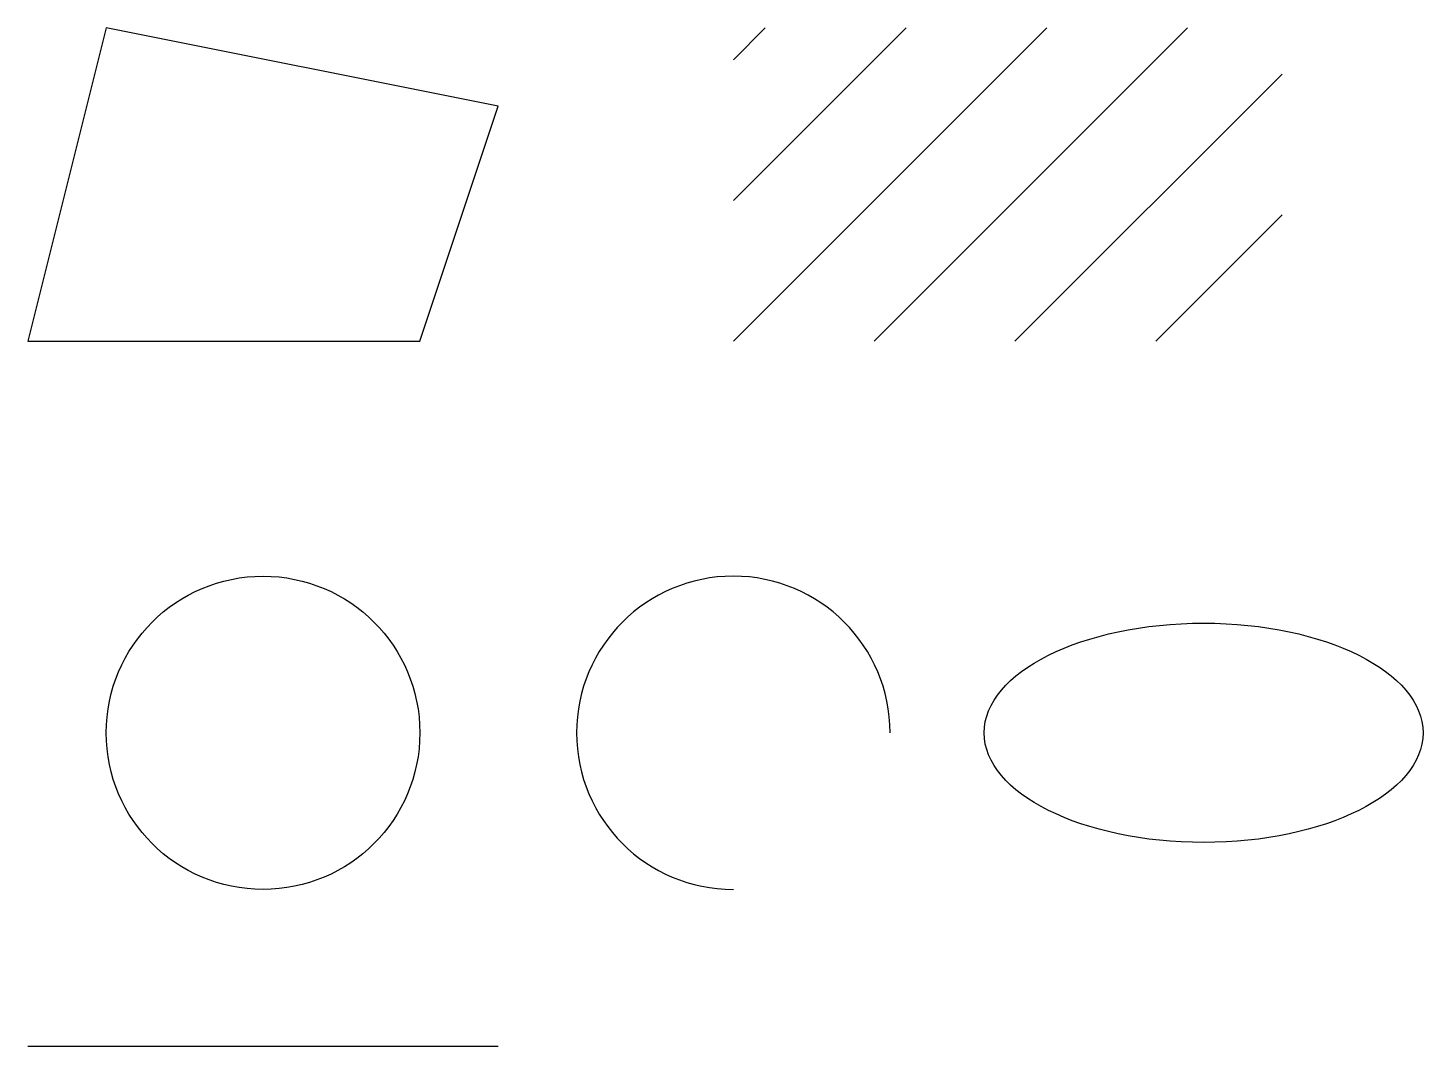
# Model space of a CAD drawing. Header units: millimetres. Extents: x 0 to 89, y 0 to 65.
import ezdxf

# ---------------------------------------------------------------- set-up
doc = ezdxf.new("R2010")
doc.units = ezdxf.units.MM
doc.layers.get('0').update_dxf_attribs({"linetype": 'CONTINUOUS'})

msp = doc.modelspace()

# ---------------------------------------------------------------- hatches: boundary and pattern name
h = msp.add_hatch()
h.set_pattern_fill('ANSI31', color=256, scale=2, style=0)
h.paths.add_polyline_path([(45, 45), (80, 45), (80, 65), (45, 65)])

# ---------------------------------------------------------------- linework, layer by layer
msp.add_line((0, 0), (30, 0))
msp.add_lwpolyline([(0, 45), (25, 45), (30, 60), (5, 65)], close=True)
msp.add_circle((15, 20), 10)
msp.add_arc((45, 20), 10, 0, 270)
msp.add_ellipse((75, 20), major_axis=(14, 0), ratio=0.5)

doc.saveas('drawing.dxf')
